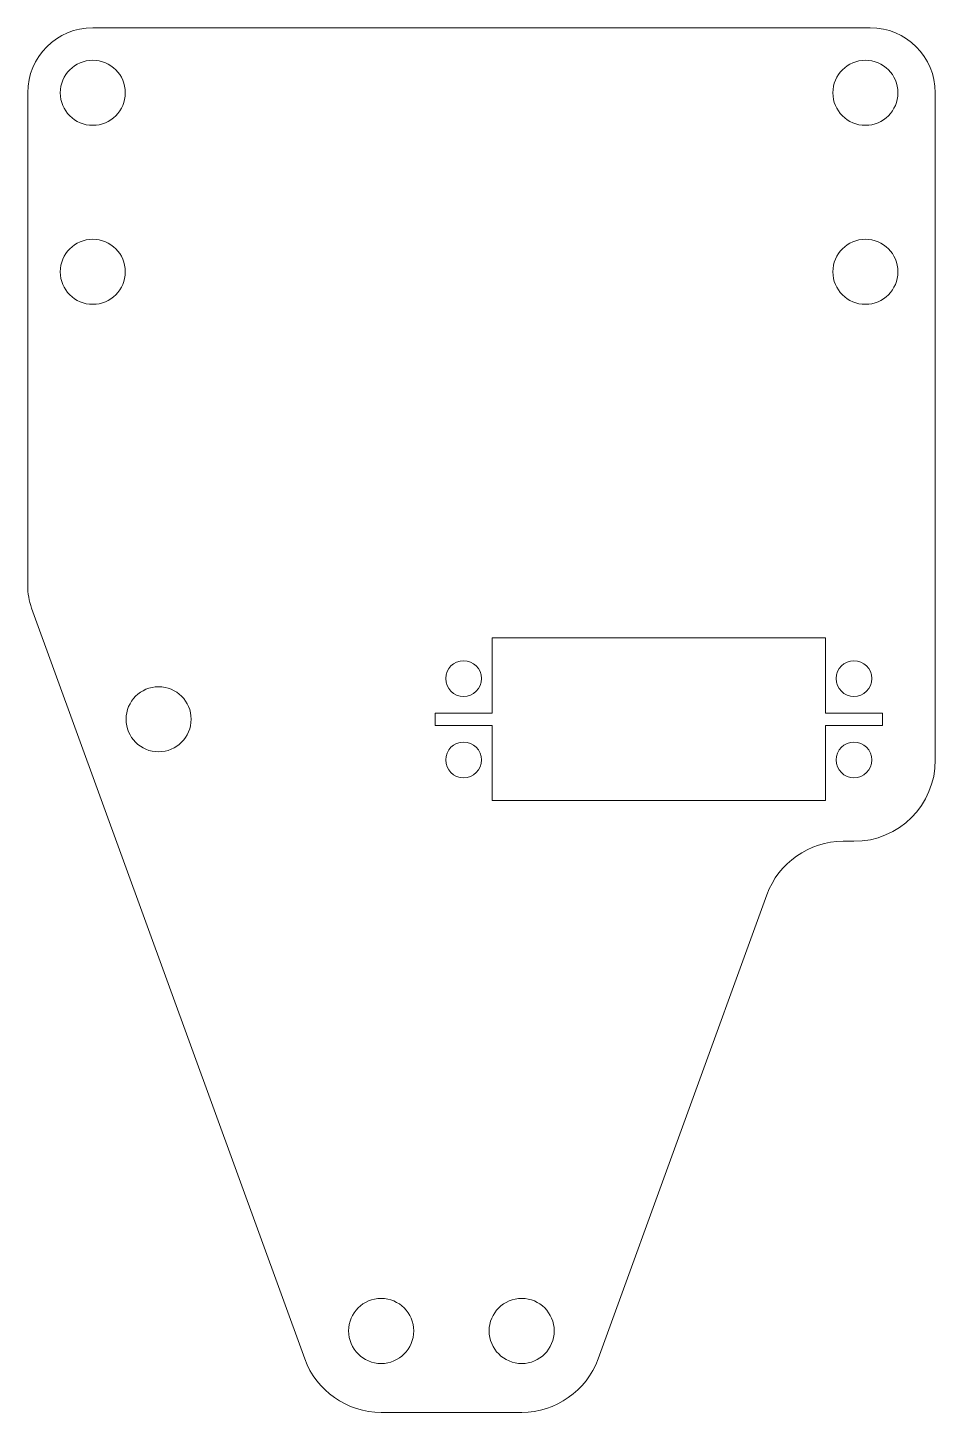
# Model space of a CAD drawing. Header units: millimetres. Extents: x -52 to 60, y -85 to 85.
import ezdxf

# ---------------------------------------------------------------- set-up
doc = ezdxf.new("R2010")
doc.units = ezdxf.units.MM

msp = doc.modelspace()

# ---------------------------------------------------------------- linework, layer by layer
at = {"color": 7, "linetype": 'Continuous', "lineweight": 15}
for p, q in [((51.5, 85), (-44.1, 85)), ((-52.1, 77), (-52.1, 16.41)), ((59.5, -5), (59.5, 77)), ((-51.62, 13.67), (-18.04, -78.6)), ((46, 10), (5, 10)), ((5, 10), (5, 0.75)), ((46, 0.75), (46, 10)), ((-2, 0.75), (-2, -0.75)), ((5, 0.75), (-2, 0.75)), ((53, 0.75), (46, 0.75)), ((53, -0.75), (53, 0.75)), ((-2, -0.75), (5, -0.75)), ((5, -0.75), (5, -10)), ((46, -10), (46, -0.75)), ((46, -0.75), (53, -0.75)), ((5, -10), (46, -10)), ((48.18, -15), (49.5, -15)), ((18.04, -78.6), (38.79, -21.58)), ((-8.64, -85.18), (8.64, -85.18))]:
    msp.add_line(p, q, dxfattribs=at)
for centre, radius in [((-44.1, 77), 4), ((50.9, 77), 4), ((-44.1, 55), 4), ((50.9, 55), 4), ((1.5, 5), 2.2), ((49.5, 5), 2.2), ((-36, 0), 4), ((1.5, -5), 2.2), ((49.5, -5), 2.2), ((-8.64, -75.18), 4), ((8.64, -75.18), 4)]:
    msp.add_circle(centre, radius, dxfattribs=at)
for centre, radius, start, end in [((-44.1, 77), 8, 90, 180), ((51.5, 77), 8, 0, 90), ((-44.1, 16.41), 8, 180, 200), ((49.5, -5), 10, 270, 0), ((48.18, -25), 10, 90, 160), ((-8.64, -75.18), 10, 200, 270), ((8.64, -75.18), 10, 270, 340)]:
    msp.add_arc(centre, radius, start, end, dxfattribs=at)

doc.saveas('drawing.dxf')
